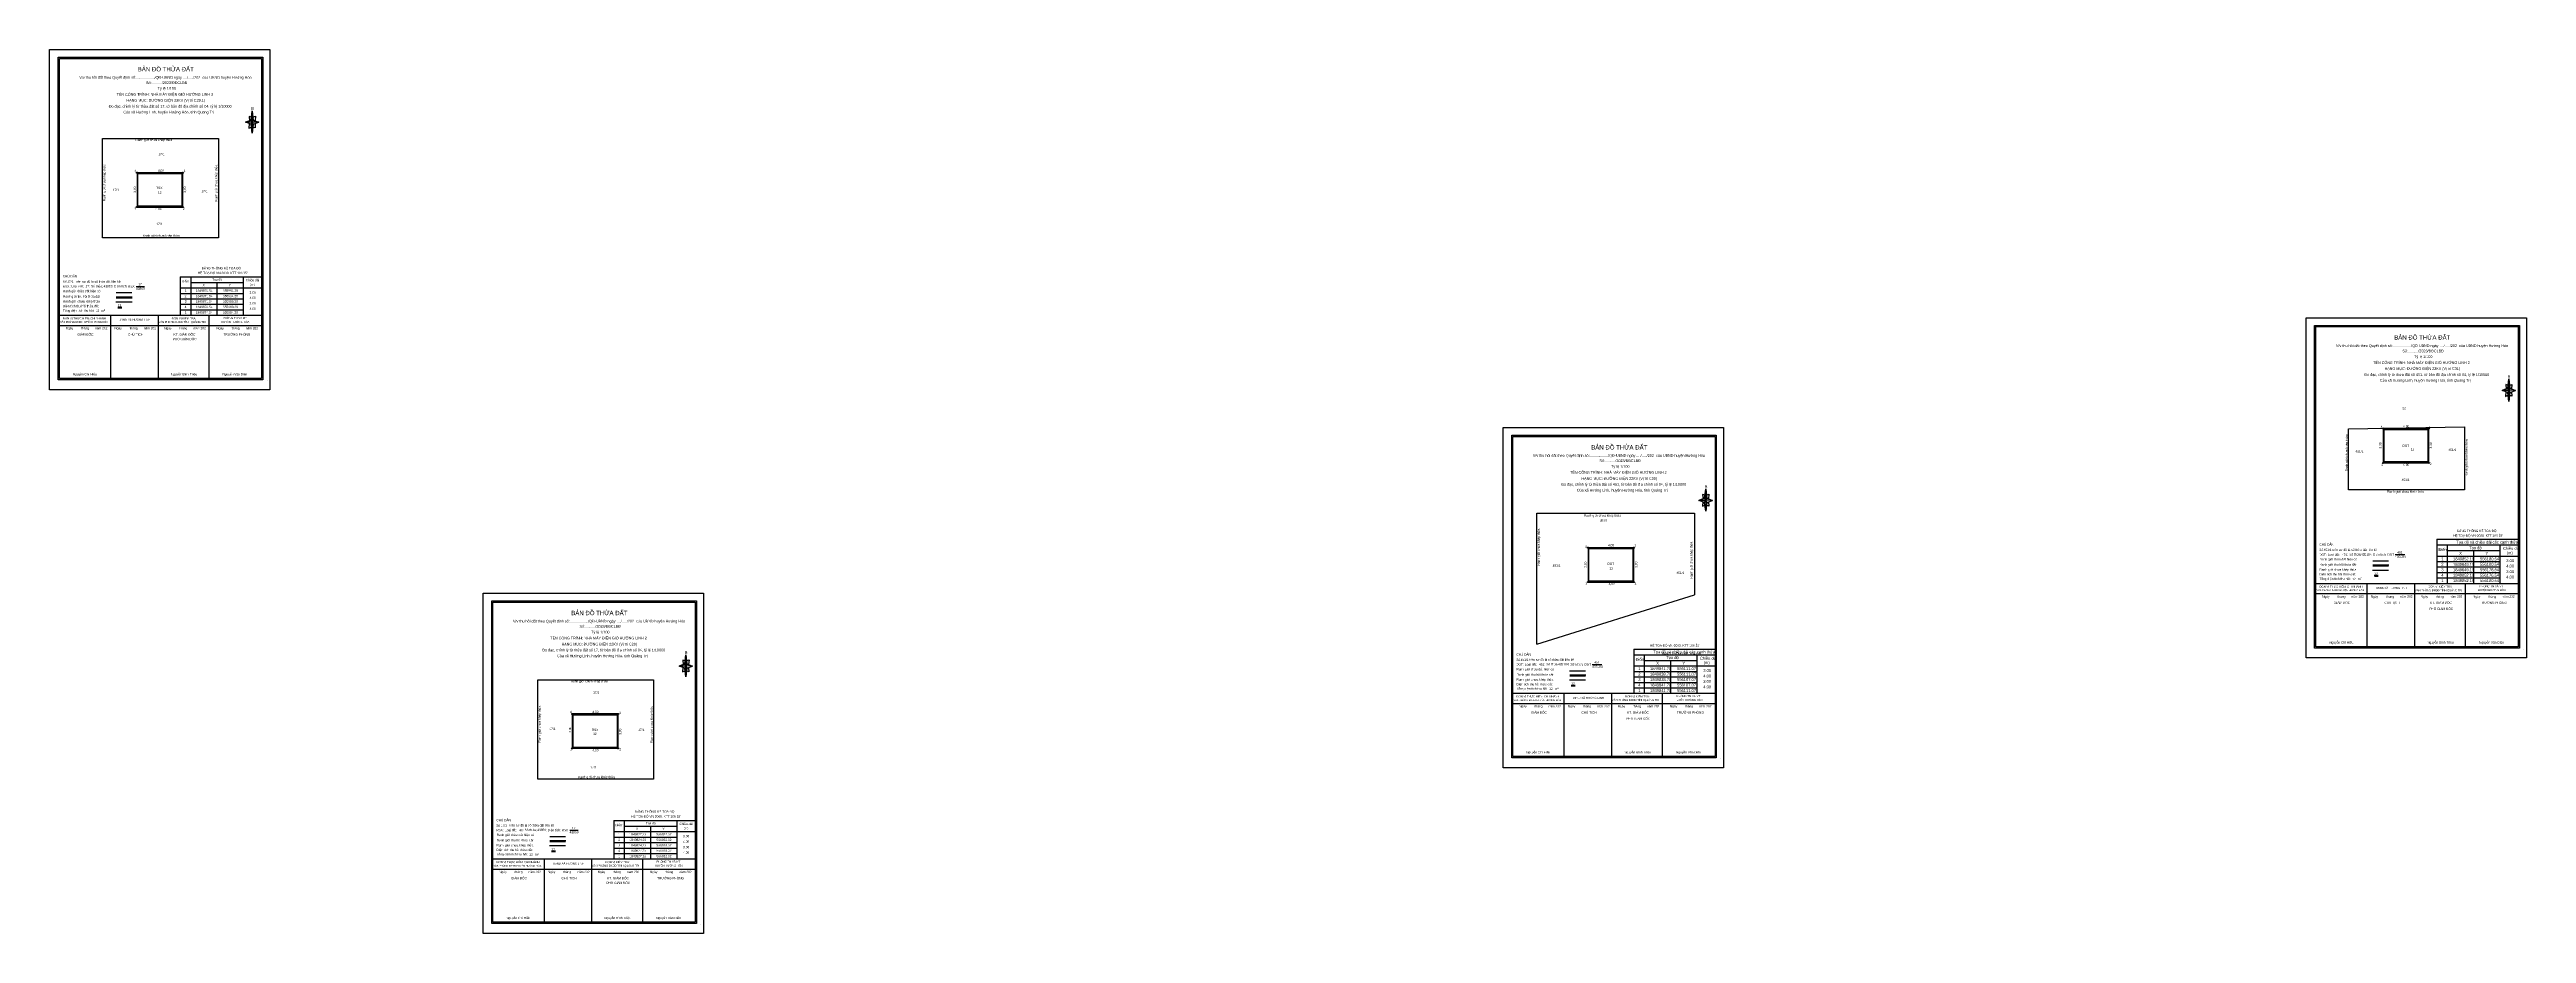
# Model space of a CAD drawing. Extents: x 554477 to 556972, y 1848154 to 1850269.
# Drawn here: x 555972.6 to 556189.1, y 1849808.1 to 1849885.3 of the extents above; entities that cross this region are included whole.
import ezdxf

# ---------------------------------------------------------------- set-up
doc = ezdxf.new("R2010")
doc.units = 0
for name, color, linetype in [('Level 10', 7, 'Continuous'), ('Level 13', 7, 'Continuous'), ('Level 16', 7, 'Continuous'), ('Level 18', 7, 'Continuous'), ('Level 2', 7, 'Continuous'), ('Level 21', 7, 'Continuous'), ('Level 27', 7, 'Continuous'), ('Level 5', 7, 'Continuous'), ('Level 50', 7, 'Continuous'), ('Level 55', 7, 'Continuous'), ('Level 56', 7, 'Continuous'), ('Level 6', 7, 'Continuous'), ('Level 67', 7, 'Continuous'), ('Level 68', 7, 'Continuous'), ('Level 73', 7, 'Continuous')]:
    doc.layers.add(name, color=color, linetype=linetype)

msp = doc.modelspace()

# ---------------------------------------------------------------- linework, layer by layer
at = {"layer": 'Level 10'}
for points in [[(555984.29, 1849874.54), (555980.29, 1849874.54), (555980.29, 1849871.54), (555984.29, 1849871.54), (555984.29, 1849874.54)], [(556180.54, 1849852.19), (556176.54, 1849852.19), (556176.54, 1849849.19), (556180.54, 1849849.19), (556180.54, 1849852.19)], [(556111.07, 1849841.78), (556107.07, 1849841.78), (556107.07, 1849838.78), (556111.07, 1849838.78), (556111.07, 1849841.78)], [(556022.32, 1849827.26), (556018.32, 1849827.26), (556018.32, 1849824.26), (556022.32, 1849824.26), (556022.32, 1849827.26)]]:
    msp.add_lwpolyline(points, dxfattribs=at)
at = {"layer": 'Level 13'}
for p, q in [((555980.21, 1849864.61), (555980.95, 1849864.61)), ((556018.1, 1849817.11), (556018.83, 1849817.11))]:
    msp.add_line(p, q, dxfattribs=at)
at = {"layer": 'Level 16'}
for p, q in [((555978.48, 1849863.71), (555979.87, 1849863.71)), ((556175.65, 1849840.28), (556177.03, 1849840.28)), ((556105.48, 1849830.69), (556106.87, 1849830.69)), ((556016.37, 1849816.22), (556017.75, 1849816.22))]:
    msp.add_line(p, q, dxfattribs=at)
for points in [[(555984.21, 1849874.46), (555984.21, 1849871.62), (555980.37, 1849871.62), (555980.37, 1849874.46), (555984.21, 1849874.46)], [(555979.85, 1849863.22), (555978.45, 1849863.22)], [(556183.65, 1849852.35), (556183.65, 1849846.83), (556173.52, 1849846.83), (556173.52, 1849852.17)], [(556180.46, 1849852.11), (556180.46, 1849849.27), (556176.62, 1849849.27), (556176.62, 1849852.11), (556180.46, 1849852.11)], [(556102.6, 1849833.36), (556102.6, 1849844.81), (556116.38, 1849844.81), (556116.38, 1849837.67)], [(556110.99, 1849841.7), (556110.99, 1849838.86), (556107.15, 1849838.86), (556107.15, 1849841.7), (556110.99, 1849841.7)], [(556177.02, 1849839.79), (556175.61, 1849839.79)], [(556106.85, 1849830.2), (556105.45, 1849830.2)], [(556022.24, 1849827.18), (556022.24, 1849824.34), (556018.4, 1849824.34), (556018.4, 1849827.18), (556022.24, 1849827.18)], [(556017.74, 1849815.73), (556016.33, 1849815.73)]]:
    msp.add_lwpolyline(points, dxfattribs=at)
at = {"layer": 'Level 2'}
for points in [[(555972.64, 1849885.29), (555991.9, 1849885.29), (555991.9, 1849855.58), (555972.64, 1849855.58)], [(556169.81, 1849861.86), (556189.07, 1849861.86), (556189.07, 1849832.15), (556169.81, 1849832.15)], [(556099.65, 1849852.27), (556118.9, 1849852.27), (556118.9, 1849822.56), (556099.65, 1849822.56)], [(556010.53, 1849837.8), (556029.78, 1849837.8), (556029.78, 1849808.09), (556010.53, 1849808.09)]]:
    msp.add_lwpolyline(points, close=True, dxfattribs=at)
at = {"layer": 'Level 21'}
for centre in [(555980.29, 1849874.54), (555984.29, 1849874.54), (555984.29, 1849874.54), (555980.29, 1849871.54), (555984.29, 1849871.54), (556176.54, 1849852.19), (556180.54, 1849852.19), (556180.54, 1849852.19), (556176.54, 1849849.19), (556180.54, 1849849.19), (556107.07, 1849841.78), (556111.07, 1849841.78), (556111.07, 1849841.78), (556107.07, 1849838.78), (556111.07, 1849838.78), (556018.32, 1849827.26), (556022.32, 1849827.26), (556022.32, 1849827.26), (556018.32, 1849824.26), (556022.32, 1849824.26)]:
    msp.add_circle(centre, 0.05, dxfattribs=at)
at = {"layer": 'Level 27'}
for p, q in [((555984.06, 1849865.45), (555991.17, 1849865.45)), ((555984.06, 1849865.45), (555984.06, 1849862.09)), ((555984.98, 1849865.45), (555984.98, 1849862.09)), ((555984.98, 1849864.96), (555989.57, 1849864.96)), ((555987.27, 1849864.96), (555987.27, 1849862.09)), ((555989.57, 1849865.45), (555989.57, 1849862.09)), ((555991.17, 1849865.95), (555991.17, 1849862.09)), ((555991.17, 1849865.95), (555991.17, 1849862.09)), ((555984.06, 1849864.48), (555991.17, 1849864.48)), ((555984.06, 1849864), (555989.57, 1849864)), ((555984.06, 1849863.53), (555989.57, 1849863.53)), ((555984.06, 1849863.05), (555989.57, 1849863.05)), ((555984.06, 1849862.57), (555989.57, 1849862.57)), ((555984.06, 1849862.09), (555991.17, 1849862.09)), ((555984.06, 1849862.09), (555991.17, 1849862.09)), ((556181.23, 1849842.52), (556188.34, 1849842.52)), ((556181.23, 1849842.52), (556181.23, 1849838.66)), ((556181.23, 1849842.52), (556188.34, 1849842.52)), ((556181.23, 1849842.52), (556181.23, 1849838.66)), ((556181.23, 1849842.02), (556188.34, 1849842.02)), ((556181.23, 1849841.05), (556188.34, 1849841.05)), ((556182.14, 1849842.02), (556182.14, 1849838.66)), ((556182.14, 1849841.53), (556186.73, 1849841.53)), ((556184.44, 1849841.53), (556184.44, 1849838.66)), ((556186.73, 1849842.02), (556186.73, 1849838.66)), ((556188.34, 1849842.52), (556188.34, 1849838.66)), ((556188.34, 1849842.52), (556188.34, 1849838.66)), ((556181.23, 1849840.57), (556186.73, 1849840.57)), ((556181.23, 1849840.1), (556186.73, 1849840.1)), ((556181.23, 1849839.62), (556186.73, 1849839.62)), ((556181.23, 1849839.14), (556186.73, 1849839.14)), ((556181.23, 1849838.66), (556188.34, 1849838.66)), ((556181.23, 1849838.66), (556188.34, 1849838.66)), ((556111.06, 1849832.93), (556118.17, 1849832.93)), ((556111.06, 1849832.93), (556111.06, 1849829.07)), ((556111.06, 1849832.93), (556118.17, 1849832.93)), ((556111.06, 1849832.93), (556111.06, 1849829.07)), ((556111.06, 1849832.42), (556118.17, 1849832.42)), ((556111.98, 1849832.42), (556111.98, 1849829.07)), ((556116.57, 1849832.42), (556116.57, 1849829.07)), ((556118.17, 1849832.93), (556118.17, 1849829.07)), ((556118.17, 1849832.93), (556118.17, 1849829.07)), ((556111.06, 1849831.46), (556118.17, 1849831.46)), ((556111.06, 1849830.98), (556116.57, 1849830.98)), ((556111.06, 1849830.5), (556116.57, 1849830.5)), ((556111.98, 1849831.93), (556116.57, 1849831.93)), ((556114.27, 1849831.93), (556114.27, 1849829.07)), ((556111.06, 1849830.02), (556116.57, 1849830.02)), ((556111.06, 1849829.55), (556116.57, 1849829.55)), ((556111.06, 1849829.07), (556118.17, 1849829.07)), ((556111.06, 1849829.07), (556118.17, 1849829.07)), ((556021.94, 1849817.95), (556029.06, 1849817.95)), ((556021.94, 1849817.95), (556021.94, 1849814.6)), ((556022.86, 1849817.95), (556022.86, 1849814.6)), ((556022.86, 1849817.46), (556027.45, 1849817.46)), ((556025.16, 1849817.46), (556025.16, 1849814.6)), ((556027.45, 1849817.95), (556027.45, 1849814.6)), ((556029.06, 1849818.46), (556029.06, 1849814.6)), ((556029.06, 1849818.46), (556029.06, 1849814.6)), ((556021.94, 1849816.99), (556029.06, 1849816.99)), ((556021.94, 1849816.51), (556027.45, 1849816.51)), ((556021.94, 1849816.03), (556027.45, 1849816.03)), ((556021.94, 1849815.55), (556027.45, 1849815.55)), ((556021.94, 1849815.08), (556027.45, 1849815.08)), ((556021.94, 1849814.6), (556029.06, 1849814.6)), ((556021.94, 1849814.6), (556029.06, 1849814.6))]:
    msp.add_line(p, q, dxfattribs=at)
at = {"layer": 'Level 50'}
for p, q in [((556173.52, 1849852.17), (556183.65, 1849852.35)), ((556102.6, 1849833.36), (556116.38, 1849837.67))]:
    msp.add_line(p, q, dxfattribs=at)
at = {"layer": 'Level 56'}
for points in [[(555977.27, 1849877.54), (555987.4, 1849877.54), (555987.4, 1849868.85), (555977.27, 1849868.85)], [(556015.31, 1849830.25), (556025.43, 1849830.25), (556025.43, 1849821.56), (556015.31, 1849821.56)]]:
    msp.add_lwpolyline(points, close=True, dxfattribs=at)
at = {"layer": 'Level 67'}
for p, q in [((555990.26, 1849879.14), (555990.36, 1849879.92)), ((555990.26, 1849879.14), (555989.76, 1849878.94)), ((555989.76, 1849878.94), (555990.26, 1849879.14)), ((555990.26, 1849878.77), (555989.76, 1849878.94)), ((555990.36, 1849878.94), (555989.76, 1849878.94)), ((555990.1, 1849878.83), (555990.06, 1849878.43)), ((555990.06, 1849878.43), (555990.28, 1849878.53)), ((555990.3, 1849879.38), (555990.08, 1849879.46)), ((555990.08, 1849879.46), (555990.12, 1849879.08)), ((555990.36, 1849878.94), (555990.26, 1849879.14)), ((555990.26, 1849879.14), (555990.44, 1849878.77)), ((555990.94, 1849878.94), (555990.36, 1849878.96)), ((555990.36, 1849878.96), (555990.36, 1849878.94)), ((555990.36, 1849878.94), (555990.44, 1849878.77)), ((555990.44, 1849878.77), (555990.36, 1849877.99)), ((555990.42, 1849879.38), (555990.64, 1849879.48)), ((555990.62, 1849878.45), (555990.42, 1849878.53)), ((555990.44, 1849879.14), (555990.94, 1849878.94)), ((555990.44, 1849878.77), (555990.94, 1849878.94)), ((555990.44, 1849878.77), (555990.94, 1849878.94)), ((555990.64, 1849879.48), (555990.6, 1849879.08)), ((555990.6, 1849878.83), (555990.62, 1849878.45)), ((555978.46, 1849864.06), (555979.84, 1849864.06)), ((555978.48, 1849863.62), (555979.86, 1849863.62)), ((555978.6, 1849862.8), (555978.95, 1849862.8)), ((555978.61, 1849862.73), (555978.95, 1849862.73)), ((555973.51, 1849862.09), (555991.17, 1849862.09)), ((555973.51, 1849861.2), (555991.17, 1849861.2)), ((555977.99, 1849856.57), (555977.99, 1849862.09)), ((555982.16, 1849856.57), (555982.16, 1849862.09)), ((555986.59, 1849856.57), (555986.59, 1849862.09)), ((555991.66, 1849856.35), (555991.66, 1849856.35)), ((555991.66, 1849856.35), (555991.66, 1849856.35)), ((555991.66, 1849856.35), (555991.66, 1849856.35)), ((556187.43, 1849855.71), (556187.53, 1849856.49)), ((556187.43, 1849855.71), (556186.93, 1849855.51)), ((556186.93, 1849855.51), (556187.43, 1849855.71)), ((556187.43, 1849855.34), (556186.93, 1849855.51)), ((556187.53, 1849855.51), (556186.93, 1849855.51)), ((556187.27, 1849855.4), (556187.23, 1849855)), ((556187.23, 1849855), (556187.45, 1849855.1)), ((556187.47, 1849855.95), (556187.25, 1849856.03)), ((556187.25, 1849856.03), (556187.29, 1849855.65)), ((556187.53, 1849855.51), (556187.43, 1849855.71)), ((556187.43, 1849855.71), (556187.6, 1849855.34)), ((556188.1, 1849855.51), (556187.53, 1849855.53)), ((556187.53, 1849855.53), (556187.53, 1849855.51)), ((556187.53, 1849855.51), (556187.6, 1849855.34)), ((556187.6, 1849855.34), (556187.53, 1849854.56)), ((556187.58, 1849855.95), (556187.8, 1849856.05)), ((556187.78, 1849855.02), (556187.58, 1849855.1)), ((556187.6, 1849855.71), (556188.1, 1849855.51)), ((556187.6, 1849855.34), (556188.1, 1849855.51)), ((556187.6, 1849855.34), (556188.1, 1849855.51)), ((556187.8, 1849856.05), (556187.76, 1849855.65)), ((556187.76, 1849855.4), (556187.78, 1849855.02)), ((556117.26, 1849846.12), (556116.76, 1849845.92)), ((556116.76, 1849845.92), (556117.26, 1849846.12)), ((556117.26, 1849845.74), (556116.76, 1849845.92)), ((556117.36, 1849845.92), (556116.76, 1849845.92)), ((556117.1, 1849845.8), (556117.06, 1849845.4)), ((556117.06, 1849845.4), (556117.28, 1849845.5)), ((556117.3, 1849846.36), (556117.08, 1849846.44)), ((556117.08, 1849846.44), (556117.12, 1849846.06)), ((556117.26, 1849846.12), (556117.36, 1849846.89)), ((556117.36, 1849845.92), (556117.26, 1849846.12)), ((556117.26, 1849846.12), (556117.44, 1849845.74)), ((556117.94, 1849845.92), (556117.36, 1849845.94)), ((556117.36, 1849845.94), (556117.36, 1849845.92)), ((556117.36, 1849845.92), (556117.44, 1849845.74)), ((556117.44, 1849845.74), (556117.36, 1849844.97)), ((556117.42, 1849846.36), (556117.64, 1849846.46)), ((556117.62, 1849845.42), (556117.42, 1849845.5)), ((556117.44, 1849846.12), (556117.94, 1849845.92)), ((556117.44, 1849845.74), (556117.94, 1849845.92)), ((556117.44, 1849845.74), (556117.94, 1849845.92)), ((556117.64, 1849846.46), (556117.6, 1849846.06)), ((556117.6, 1849845.8), (556117.62, 1849845.42)), ((556177.58, 1849841.18), (556178.44, 1849841.18)), ((556175.63, 1849840.63), (556177, 1849840.63)), ((556175.65, 1849840.19), (556177.02, 1849840.19)), ((556175.77, 1849839.37), (556176.12, 1849839.37)), ((556175.78, 1849839.3), (556176.12, 1849839.3)), ((556170.67, 1849838.66), (556188.34, 1849838.66)), ((556170.67, 1849837.77), (556188.34, 1849837.77)), ((556175.16, 1849833.14), (556175.16, 1849838.66)), ((556179.32, 1849833.14), (556179.32, 1849838.66)), ((556183.75, 1849833.14), (556183.75, 1849838.66)), ((556028.14, 1849831.65), (556028.24, 1849832.42)), ((556188.82, 1849832.92), (556188.82, 1849832.92)), ((556188.82, 1849832.92), (556188.82, 1849832.92)), ((556188.82, 1849832.92), (556188.82, 1849832.92)), ((556028.14, 1849831.65), (556027.65, 1849831.45)), ((556027.65, 1849831.45), (556028.14, 1849831.65)), ((556028.14, 1849831.27), (556027.65, 1849831.45)), ((556028.24, 1849831.45), (556027.65, 1849831.45)), ((556027.99, 1849831.33), (556027.95, 1849830.93)), ((556027.95, 1849830.93), (556028.16, 1849831.03)), ((556028.18, 1849831.89), (556027.97, 1849831.97)), ((556027.97, 1849831.97), (556028.01, 1849831.59)), ((556028.24, 1849831.45), (556028.14, 1849831.65)), ((556028.14, 1849831.65), (556028.32, 1849831.27)), ((556028.82, 1849831.45), (556028.24, 1849831.47)), ((556028.24, 1849831.47), (556028.24, 1849831.45)), ((556028.24, 1849831.45), (556028.32, 1849831.27)), ((556028.32, 1849831.27), (556028.24, 1849830.5)), ((556028.3, 1849831.89), (556028.52, 1849831.99)), ((556028.5, 1849830.95), (556028.3, 1849831.03)), ((556028.32, 1849831.65), (556028.82, 1849831.45)), ((556028.32, 1849831.27), (556028.82, 1849831.45)), ((556028.32, 1849831.27), (556028.82, 1849831.45)), ((556028.52, 1849831.99), (556028.48, 1849831.59)), ((556028.48, 1849831.33), (556028.5, 1849830.95)), ((556105.46, 1849831.03), (556106.84, 1849831.03)), ((556105.48, 1849830.59), (556106.86, 1849830.59)), ((556107.42, 1849831.58), (556108.27, 1849831.58)), ((556100.51, 1849829.07), (556118.17, 1849829.07)), ((556100.51, 1849828.18), (556118.17, 1849828.18)), ((556104.99, 1849823.54), (556104.99, 1849829.07)), ((556105.6, 1849829.78), (556105.95, 1849829.78)), ((556105.61, 1849829.71), (556105.95, 1849829.71)), ((556109.16, 1849823.54), (556109.16, 1849829.07)), ((556113.59, 1849823.54), (556113.59, 1849829.07)), ((556118.66, 1849823.33), (556118.66, 1849823.33)), ((556118.66, 1849823.33), (556118.66, 1849823.33)), ((556118.66, 1849823.33), (556118.66, 1849823.33)), ((556016.35, 1849816.56), (556017.72, 1849816.56)), ((556016.37, 1849816.12), (556017.74, 1849816.12)), ((556016.49, 1849815.31), (556016.84, 1849815.31)), ((556016.5, 1849815.24), (556016.84, 1849815.24)), ((556011.39, 1849814.6), (556029.06, 1849814.6)), ((556011.39, 1849813.71), (556029.06, 1849813.71)), ((556015.88, 1849809.07), (556015.88, 1849814.6)), ((556020.04, 1849809.07), (556020.04, 1849814.6)), ((556024.47, 1849809.07), (556024.47, 1849814.6)), ((556029.54, 1849808.86), (556029.54, 1849808.86)), ((556029.54, 1849808.86), (556029.54, 1849808.86)), ((556029.54, 1849808.86), (556029.54, 1849808.86))]:
    msp.add_line(p, q, dxfattribs=at)
for points in [[(555973.4, 1849884.62), (555991.28, 1849884.62), (555991.28, 1849856.45), (555973.4, 1849856.45)], [(555973.51, 1849884.51), (555991.17, 1849884.51), (555991.17, 1849856.56), (555973.51, 1849856.56)], [(555990.36, 1849879.92), (555990.44, 1849879.14), (555990.36, 1849878.94)], [(555990.36, 1849878.94), (555990.36, 1849877.99), (555990.26, 1849878.77)], [(556170.56, 1849861.19), (556188.45, 1849861.19), (556188.45, 1849833.02), (556170.56, 1849833.02)], [(556170.67, 1849861.09), (556188.34, 1849861.09), (556188.34, 1849833.13), (556170.67, 1849833.13)], [(556187.53, 1849856.49), (556187.6, 1849855.71), (556187.53, 1849855.51)], [(556187.53, 1849855.51), (556187.53, 1849854.56), (556187.43, 1849855.34)], [(556100.4, 1849851.6), (556118.28, 1849851.6), (556118.28, 1849823.43), (556100.4, 1849823.43)], [(556100.51, 1849851.49), (556118.17, 1849851.49), (556118.17, 1849823.54), (556100.51, 1849823.54)], [(556117.36, 1849845.92), (556117.36, 1849844.97), (556117.26, 1849845.74)], [(556117.36, 1849846.89), (556117.44, 1849846.12), (556117.36, 1849845.92)], [(556011.28, 1849837.13), (556029.16, 1849837.13), (556029.16, 1849808.96), (556011.28, 1849808.96)], [(556011.39, 1849837.02), (556029.06, 1849837.02), (556029.06, 1849809.07), (556011.39, 1849809.07)], [(556028.24, 1849832.42), (556028.32, 1849831.65), (556028.24, 1849831.45)], [(556028.24, 1849831.45), (556028.24, 1849830.5), (556028.14, 1849831.27)]]:
    msp.add_lwpolyline(points, close=True, dxfattribs=at)

# ---------------------------------------------------------------- texts
at = {"layer": 'Level 13'}
for s, p in [('RSX', (555979.5, 1849864.51)), ('17', (555980.4, 1849864.7)), ('43859', (555980.2, 1849864.32)), ('RSX', (556017.39, 1849817.02)), ('17', (556018.29, 1849817.2)), ('43859', (556018.09, 1849816.83))]:
    msp.add_text(s, height=0.2, dxfattribs=at).set_placement(p)
at = {"layer": 'Level 18'}
for s, p in [('RSX', (555981.94, 1849873.11)), ('DGT', (556178.24, 1849850.59)), ('DGT', (556108.77, 1849840.28)), ('RSX', (556020.03, 1849825.77))]:
    msp.add_text(s, height=0.2, dxfattribs=at).set_placement(p)
at = {"layer": 'Level 2'}
for p in [(556102.86, 1849840.23), (556116.2, 1849839.09)]:
    msp.add_text('Ranh giới chưa khép thửa', height=0.2, rotation=90, dxfattribs=at).set_placement(p)
at = {"layer": 'Level 21'}
for s, p in [('4', (555980.05, 1849874.6)), ('1', (555984.38, 1849874.61)), ('1', (555984.38, 1849874.61)), ('3', (555980.06, 1849871.35)), ('2', (555984.29, 1849871.29)), ('4', (556176.33, 1849852.24)), ('1', (556180.54, 1849852.19)), ('1', (556180.54, 1849852.19)), ('3', (556176.38, 1849848.92)), ('2', (556180.61, 1849849.01)), ('4', (556106.79, 1849841.78)), ('1', (556111.11, 1849841.9)), ('1', (556111.11, 1849841.9)), ('3', (556106.84, 1849838.54)), ('2', (556111.14, 1849838.56)), ('4', (556018.11, 1849827.34)), ('1', (556022.41, 1849827.26)), ('1', (556022.41, 1849827.26)), ('3', (556018.12, 1849824.04)), ('2', (556022.43, 1849824.09))]:
    msp.add_text(s, height=0.2, dxfattribs=at).set_placement(p)
at = {"layer": 'Level 27'}
for s, height, p in [('Điểm', 0.2, (555984.19, 1849864.95)), ('X', 0.2, (555986.02, 1849864.62)), ('Tọa độ', 0.2, (555986.86, 1849865.11)), ('Y', 0.2, (555988.31, 1849864.62)), ('Chiều dài', 0.2, (555989.8, 1849865.06)), ('(m)', 0.2, (555990.16, 1849864.67)), ('2', 0.2, (555984.45, 1849863.66)), ('4', 0.2, (555984.45, 1849862.71)), ('3', 0.2, (555984.46, 1849863.19)), ('1', 0.2, (555984.46, 1849864.14)), ('1849874.54', 0.2, (555985.43, 1849864.14)), ('1849871.54', 0.2, (555985.43, 1849863.66)), ('1849871.54', 0.2, (555985.43, 1849863.19)), ('1849874.54', 0.2, (555985.43, 1849862.71)), ('555984.29', 0.2, (555987.8, 1849864.14)), ('555984.29', 0.2, (555987.8, 1849863.66)), ('555980.29', 0.2, (555987.8, 1849863.19)), ('555980.29', 0.2, (555987.8, 1849862.71)), ('4.00', 0.2, (555990.12, 1849863.51)), ('4.00', 0.2, (555990.12, 1849862.55)), ('3.00', 0.2, (555990.12, 1849863.98)), ('3.00', 0.2, (555990.12, 1849863.03)), ('1', 0.2, (555984.46, 1849862.23)), ('1849874.54', 0.2, (555985.43, 1849862.23)), ('555984.29', 0.2, (555987.8, 1849862.23)), ('Điểm', 0.254, (556181.38, 1849841.49)), ('1', 0.254, (556181.63, 1849840.68)), ('1849852.19', 0.254, (556182.65, 1849840.68)), ('Tọa độ và chiều dài các cạnh thửa', 0.2544, (556182.94, 1849842.14)), ('X', 0.254, (556183.19, 1849841.16)), ('Tọa độ', 0.254, (556184.06, 1849841.65)), ('556180.54', 0.254, (556185.01, 1849840.68)), ('Y', 0.254, (556185.49, 1849841.16)), ('Chiều dài', 0.254, (556187.01, 1849841.6)), ('(m)', 0.254, (556187.34, 1849841.21)), ('4', 0.254, (556181.62, 1849839.25)), ('2', 0.254, (556181.62, 1849840.21)), ('3', 0.254, (556181.63, 1849839.73)), ('1', 0.254, (556181.63, 1849838.78)), ('1849849.19', 0.254, (556182.65, 1849840.2)), ('1849849.19', 0.254, (556182.65, 1849839.73)), ('1849852.19', 0.254, (556182.65, 1849839.25)), ('1849852.19', 0.254, (556182.65, 1849838.78)), ('556180.54', 0.254, (556185.01, 1849840.21)), ('556176.54', 0.254, (556185.01, 1849839.73)), ('556176.54', 0.254, (556185.01, 1849839.25)), ('556180.54', 0.254, (556185.01, 1849838.78)), ('3.00', 0.254, (556187.3, 1849840.53)), ('4.00', 0.254, (556187.3, 1849840.05)), ('3.00', 0.254, (556187.3, 1849839.57)), ('4.00', 0.254, (556187.3, 1849839.09)), ('Tọa độ và chiều dài các cạnh thửa', 0.2544, (556112.77, 1849832.55)), ('Tọa độ', 0.254, (556113.9, 1849832.06)), ('Chiều dài', 0.254, (556116.85, 1849832)), ('Điểm', 0.254, (556111.22, 1849831.9)), ('2', 0.254, (556111.46, 1849830.61)), ('3', 0.254, (556111.46, 1849830.14)), ('1', 0.254, (556111.47, 1849831.09)), ('1849841.78', 0.254, (556112.49, 1849831.09)), ('1849838.78', 0.254, (556112.49, 1849830.61)), ('1849838.78', 0.254, (556112.49, 1849830.14)), ('X', 0.254, (556113.03, 1849831.57)), ('556111.07', 0.254, (556114.85, 1849831.09)), ('556111.07', 0.254, (556114.85, 1849830.61)), ('556107.07', 0.254, (556114.85, 1849830.14)), ('Y', 0.254, (556115.32, 1849831.57)), ('4.00', 0.254, (556117.14, 1849830.45)), ('3.00', 0.254, (556117.14, 1849830.93)), ('3.00', 0.254, (556117.14, 1849829.98)), ('(m)', 0.254, (556117.18, 1849831.62)), ('4', 0.254, (556111.46, 1849829.66)), ('1', 0.254, (556111.47, 1849829.18)), ('1849841.78', 0.254, (556112.49, 1849829.66)), ('1849841.78', 0.254, (556112.49, 1849829.18)), ('556107.07', 0.254, (556114.85, 1849829.66)), ('556111.07', 0.254, (556114.85, 1849829.18)), ('4.00', 0.254, (556117.14, 1849829.5)), ('Điểm', 0.2, (556022.08, 1849817.46)), ('X', 0.2, (556023.9, 1849817.12)), ('Tọa độ', 0.2, (556024.75, 1849817.61)), ('Y', 0.2, (556026.2, 1849817.12)), ('Chiều dài', 0.2, (556027.69, 1849817.56)), ('(m)', 0.2, (556028.05, 1849817.18)), ('4', 0.2, (556022.33, 1849815.22)), ('2', 0.2, (556022.34, 1849816.17)), ('3', 0.2, (556022.34, 1849815.69)), ('1', 0.2, (556022.35, 1849816.65)), ('1', 0.2, (556022.35, 1849814.74)), ('1849827.26', 0.2, (556023.31, 1849816.65)), ('1849824.26', 0.2, (556023.31, 1849816.17)), ('1849824.26', 0.2, (556023.31, 1849815.69)), ('1849827.26', 0.2, (556023.31, 1849815.22)), ('1849827.26', 0.2, (556023.31, 1849814.74)), ('556022.32', 0.2, (556025.68, 1849816.65)), ('556022.32', 0.2, (556025.68, 1849816.17)), ('556018.32', 0.2, (556025.68, 1849815.69)), ('556018.32', 0.2, (556025.68, 1849815.22)), ('556022.32', 0.2, (556025.68, 1849814.74)), ('3.00', 0.2, (556028, 1849816.49)), ('4.00', 0.2, (556028, 1849816.01)), ('3.00', 0.2, (556028, 1849815.53)), ('4.00', 0.2, (556028, 1849815.06))]:
    msp.add_text(s, height=height, dxfattribs=at).set_placement(p)
at = {"layer": 'Level 5'}
for s, p in [('4,00', (555982.11, 1849874.62)), ('4,00', (555982.11, 1849874.62)), ('4,00', (555981.9, 1849871.28)), ('4,00', (555981.9, 1849871.28)), ('12', (555982.12, 1849872.7)), ('4,00', (556178.29, 1849852.29)), ('4,00', (556178.29, 1849852.29)), ('12', (556178.96, 1849850.27)), ('4,00', (556178.29, 1849848.93)), ('4,00', (556178.29, 1849848.93)), ('4,00', (556108.81, 1849841.9)), ('4,00', (556108.81, 1849841.9)), ('4,00', (556108.87, 1849838.54)), ('4,00', (556108.87, 1849838.54)), ('12', (556108.94, 1849839.86)), ('4,00', (556020.07, 1849827.34)), ('4,00', (556020.07, 1849827.34)), ('4,00', (556020.07, 1849824)), ('4,00', (556020.07, 1849824)), ('12', (556020.14, 1849825.43))]:
    msp.add_text(s, height=0.2, dxfattribs=at).set_placement(p)
for p in [(555980.19, 1849872.79), (555980.19, 1849872.79), (555984.56, 1849872.79), (555984.56, 1849872.79), (556176.39, 1849850.44), (556176.39, 1849850.44), (556180.8, 1849850.44), (556180.8, 1849850.44), (556106.95, 1849840.03), (556106.95, 1849840.03), (556111.37, 1849840.03), (556111.37, 1849840.03), (556018.22, 1849825.61), (556018.22, 1849825.61), (556022.6, 1849825.44), (556022.6, 1849825.44)]:
    msp.add_text('3,00', height=0.2, rotation=90, dxfattribs=at).set_placement(p)
at = {"layer": 'Level 55'}
for p in [(555977.52, 1849872.05), (556173.45, 1849848.46), (556015.56, 1849824.77)]:
    msp.add_text('Ranh giới chưa khép thửa', height=0.2, rotation=90, dxfattribs=at).set_placement(p)
at = {"layer": 'Level 56'}
for p in [(555980.15, 1849877.3), (555980.79, 1849868.94), (556176.9, 1849846.59), (556018.18, 1849830.02), (556018.83, 1849821.65)]:
    msp.add_text('Ranh giới chưa khép thửa', height=0.2, dxfattribs=at).set_placement(p)
for p in [(555987.3, 1849872.02), (556183.94, 1849848.04), (556025.34, 1849824.74)]:
    msp.add_text('Ranh giới chưa khép thửa', height=0.2, rotation=90, dxfattribs=at).set_placement(p)
at = {"layer": 'Level 6'}
for p in [(555982.12, 1849872.7), (556178.96, 1849850.27), (556108.94, 1849839.86), (556020.14, 1849825.43)]:
    msp.add_text('12', height=0.2, dxfattribs=at).set_placement(p)
at = {"layer": 'Level 67'}
for s, height, p in [('V/v thu hồi đất theo Quyết định số:................../QĐ-UBND ngày ..../...../202  của UBND huyện Hướng Hóa', 0.23392, (555975.25, 1849882.74)), ('BẢN ĐỒ THỬA ĐẤT', 0.384, (555980.35, 1849883.39)), ('Số:........../2023/ĐĐCLBĐ', 0.2339, (555981.07, 1849882.28)), ('Tỷ lệ 1/100', 0.2339, (555982.09, 1849881.78)), ('Đo đạc, chỉnh lý từ thửa đất số 17, tờ bản đồ địa chính số 04, tỷ lệ 1/10000', 0.2339, (555977.82, 1849880.22)), ('TÊN CÔNG TRÌNH: NHÀ MÁY ĐIỆN GIÓ HƯỚNG LINH 2', 0.2339, (555978.51, 1849881.26)), ('Của xã Hướng Linh, huyện Hướng Hóa, tỉnh Quảng Trị', 0.2339, (555979.1, 1849879.71)), ('HẠNG MỤC: ĐƯỜNG ĐIỆN 22KV (Vị trí C29.1)', 0.2339, (555979.37, 1849880.74)), ('B', 0.274, (555990.25, 1849880)), ('CHÚ DẪN', 0.2, (555973.8, 1849865.39)), ("HỆ TOẠ ĐỘ VN-2000, KTT 106 15'", 0.2, (555985.6, 1849865.68)), ('BẢNG THỐNG KÊ TOẠ ĐỘ', 0.2, (555985.94, 1849866.1)), ('o', 0.139, (555989.61, 1849865.83)), ('Tổng diện tích thu hồi:', 0.2, (555973.82, 1849862.4)), ('Ranh giới thửa đất hiện có', 0.2, (555973.82, 1849864.1)), ('Ranh giới chưa khép thửa', 0.2, (555973.82, 1849863.2)), ('Diện tích thu hồi thửa đất:', 0.2, (555973.82, 1849862.79)), ('Ranh giới thu hồi thửa đất', 0.2, (555973.83, 1849863.63)), ('VĂN PHÒNG ĐKĐĐ HUYỆN HƯỚNG HÓA', 0.1541, (555973.57, 1849861.42)), ('ĐƠN VỊ THỰC HIỆN: CHI NHÁNH', 0.1754, (555973.81, 1849861.72)), ('Ngày         tháng       năm 202', 0.2, (555974.06, 1849860.85)), ('GIÁM ĐỐC', 0.2, (555975.08, 1849860.31)), ('Ngày         tháng       năm 202', 0.2, (555978.31, 1849860.85)), ('UBND XÃ HƯỚNG LINH', 0.1754, (555978.74, 1849861.6)), (' CHỦ TỊCH', 0.2, (555979.42, 1849860.31)), ('VĂN PHÒNG ĐKĐĐ TỈNH QUẢNG TRỊ', 0.1696, (555982.17, 1849861.41)), ('Ngày         tháng       năm 202', 0.2, (555982.66, 1849860.85)), ('ĐƠN VỊ KIỂM TRA:', 0.1754, (555983.32, 1849861.72)), ('KT. GIÁM ĐỐC', 0.2, (555983.48, 1849860.31)), ('Ngày         tháng       năm 202', 0.2, (555987.22, 1849860.85)), ('HUYỆN HƯỚNG HÓA', 0.1754, (555987.64, 1849861.41)), ('PHÒNG TN VÀ MT', 0.1754, (555987.8, 1849861.76)), ('TRƯỞNG PHÒNG', 0.2, (555987.84, 1849860.31)), ('BẢN ĐỒ THỬA ĐẤT', 0.384, (556177.51, 1849859.96)), ('PHÓ GIÁM ĐỐC', 0.2, (555983.42, 1849859.91)), ('V/v thu hồi đất theo Quyết định số:................../QĐ-UBND ngày ..../...../202  của UBND huyện Hướng Hóa', 0.23392, (556172.42, 1849859.31)), ('Số:........../2023/ĐĐCLBĐ', 0.2339, (556178.23, 1849858.85)), ('Tỷ lệ 1/100', 0.2339, (556179.25, 1849858.35)), ('Nguyễn Chí Hiếu', 0.2, (555974.67, 1849856.84)), ('Nguyễn Bình Triệu', 0.2, (555983.24, 1849856.84)), ('Nguyễn Văn Diện', 0.2, (555987.76, 1849856.84)), ('Đo đạc, chỉnh lý từ thửa đất số 451, tờ bản đồ địa chính số 04, tỷ lệ 1/10000', 0.2339, (556174.9, 1849856.79)), ('TÊN CÔNG TRÌNH: NHÀ MÁY ĐIỆN GIÓ HƯỚNG LINH 2', 0.2339, (556175.68, 1849857.83)), ('Của xã Hướng Linh, huyện Hướng Hóa, tỉnh Quảng Trị', 0.2339, (556176.27, 1849856.28)), ('HẠNG MỤC: ĐƯỜNG ĐIỆN 22KV (Vị trí C31)', 0.2339, (556176.67, 1849857.31)), ('B', 0.274, (556187.41, 1849856.57)), ('V/v thu hồi đất theo Quyết định số:................../QĐ-UBND ngày ..../...../202  của UBND huyện Hướng Hóa', 0.23392, (556102.25, 1849849.72)), ('BẢN ĐỒ THỬA ĐẤT', 0.384, (556107.35, 1849850.36)), ('Đo đạc, chỉnh lý từ thửa đất số 451, tờ bản đồ địa chính số 04, tỷ lệ 1/10000', 0.2339, (556104.73, 1849847.2)), ('TÊN CÔNG TRÌNH: NHÀ MÁY ĐIỆN GIÓ HƯỚNG LINH 2', 0.2339, (556105.51, 1849848.24)), ('HẠNG MỤC: ĐƯỜNG ĐIỆN 22KV (Vị trí C30)', 0.2339, (556106.5, 1849847.71)), ('Số:........../2023/ĐĐCLBĐ', 0.2339, (556108.07, 1849849.26)), ('Tỷ lệ 1/100', 0.2339, (556109.09, 1849848.76)), ('Của xã Hướng Linh, huyện Hướng Hóa, tỉnh Quảng Trị', 0.2339, (556106.1, 1849846.69)), ('B', 0.274, (556117.25, 1849846.97)), ('Ranh giới chưa khép thửa', 0.2, (556106.73, 1849844.5)), ('BẢNG THỐNG KÊ TOẠ ĐỘ', 0.2, (556183, 1849843.15)), ('CHÚ DẪN', 0.2, (556170.97, 1849841.96)), ("HỆ TOẠ ĐỘ VN-2000, KTT 106 15'", 0.2, (556182.66, 1849842.74)), ('o', 0.139, (556186.67, 1849842.89)), ('Tổng diện tích thu hồi:', 0.2, (556170.98, 1849838.97)), ('Ranh giới thửa đất hiện có', 0.2, (556170.99, 1849840.67)), ('Ranh giới thu hồi thửa đất', 0.2, (556170.99, 1849840.2)), ('Ranh giới chưa khép thửa', 0.2, (556170.98, 1849839.77)), ('Diện tích thu hồi thửa đất:', 0.2, (556170.98, 1849839.36)), ('VĂN PHÒNG ĐKĐĐ HUYỆN HƯỚNG HÓA', 0.1541, (556170.73, 1849837.99)), ('ĐƠN VỊ THỰC HIỆN: CHI NHÁNH', 0.1754, (556170.98, 1849838.29)), ('Ngày         tháng       năm 202', 0.2, (556171.22, 1849837.42)), ('GIÁM ĐỐC', 0.2, (556172.25, 1849836.88)), ('Ngày         tháng       năm 202', 0.2, (556175.47, 1849837.42)), ('UBND XÃ HƯỚNG LINH', 0.1754, (556175.91, 1849838.17)), (' CHỦ TỊCH', 0.2, (556176.58, 1849836.88)), ('VĂN PHÒNG ĐKĐĐ TỈNH QUẢNG TRỊ', 0.1696, (556179.33, 1849837.98)), ('Ngày         tháng       năm 202', 0.2, (556179.82, 1849837.42)), ('ĐƠN VỊ KIỂM TRA:', 0.1754, (556180.49, 1849838.29)), ('PHÓ GIÁM ĐỐC', 0.2, (556180.58, 1849836.34)), ('KT. GIÁM ĐỐC', 0.2, (556180.64, 1849836.88)), ('Ngày         tháng       năm 202', 0.2, (556184.39, 1849837.42)), ('HUYỆN HƯỚNG HÓA', 0.1754, (556184.81, 1849837.99)), ('PHÒNG TN VÀ MT', 0.1754, (556184.96, 1849838.33)), ('TRƯỞNG PHÒNG', 0.2, (556185.01, 1849836.88)), ('V/v thu hồi đất theo Quyết định số:................../QĐ-UBND ngày ..../...../202  của UBND huyện Hướng Hóa', 0.23392, (556013.14, 1849835.25)), ('BẢN ĐỒ THỬA ĐẤT', 0.384, (556018.23, 1849835.89)), ('Số:........../2023/ĐĐCLBĐ', 0.2339, (556018.95, 1849834.79)), ('Tỷ lệ 1/100', 0.2339, (556019.97, 1849834.29)), ('Đo đạc, chỉnh lý từ thửa đất số 17, tờ bản đồ địa chính số 04, tỷ lệ 1/10000', 0.2339, (556015.7, 1849832.73)), ('TÊN CÔNG TRÌNH: NHÀ MÁY ĐIỆN GIÓ HƯỚNG LINH 2', 0.2339, (556016.4, 1849833.77)), ('Của xã Hướng Linh, huyện Hướng Hóa, tỉnh Quảng Trị', 0.2339, (556016.99, 1849832.22)), ('HẠNG MỤC: ĐƯỜNG ĐIỆN 22KV (Vị trí C29)', 0.2339, (556017.38, 1849833.24)), ('B', 0.274, (556028.13, 1849832.5)), ('CHÚ DẪN', 0.2, (556100.81, 1849832.36)), ("HỆ TOẠ ĐỘ VN-2000, KTT 106 15'", 0.2, (556112.49, 1849833.14)), ('BẢNG THỐNG KÊ TOẠ ĐỘ', 0.2, (556113.52, 1849832.42)), ('o', 0.139, (556116.5, 1849833.3)), ('Nguyễn Chí Hiếu', 0.2, (556171.84, 1849833.41)), ('Nguyễn Bình Triệu', 0.2, (556180.4, 1849833.41)), ('Nguyễn Văn Diện', 0.2, (556184.93, 1849833.41)), ('Ranh giới thửa đất hiện có', 0.2, (556100.82, 1849831.07)), ('Ranh giới chưa khép thửa', 0.2, (556100.82, 1849830.17)), ('Ranh giới thu hồi thửa đất', 0.2, (556100.83, 1849830.6)), ('VĂN PHÒNG ĐKĐĐ HUYỆN HƯỚNG HÓA', 0.1541, (556100.57, 1849828.39)), ('ĐƠN VỊ THỰC HIỆN: CHI NHÁNH', 0.1754, (556100.81, 1849828.7)), ('Tổng diện tích thu hồi:', 0.2, (556100.82, 1849829.37)), ('Diện tích thu hồi thửa đất:', 0.2, (556100.82, 1849829.76)), ('Ngày         tháng       năm 202', 0.2, (556101.06, 1849827.83)), ('Ngày         tháng       năm 202', 0.2, (556105.31, 1849827.83)), ('UBND XÃ HƯỚNG LINH', 0.1754, (556105.74, 1849828.58)), ('VĂN PHÒNG ĐKĐĐ TỈNH QUẢNG TRỊ', 0.1696, (556109.17, 1849828.39)), ('Ngày         tháng       năm 202', 0.2, (556109.66, 1849827.83)), ('ĐƠN VỊ KIỂM TRA:', 0.1754, (556110.32, 1849828.7)), ('Ngày         tháng       năm 202', 0.2, (556114.22, 1849827.83)), ('HUYỆN HƯỚNG HÓA', 0.1754, (556114.64, 1849828.39)), ('PHÒNG TN VÀ MT', 0.1754, (556114.8, 1849828.73)), ('GIÁM ĐỐC', 0.2, (556102.08, 1849827.29)), (' CHỦ TỊCH', 0.2, (556106.42, 1849827.29)), ('PHÓ GIÁM ĐỐC', 0.2, (556110.42, 1849826.75)), ('KT. GIÁM ĐỐC', 0.2, (556110.48, 1849827.29)), ('TRƯỞNG PHÒNG', 0.2, (556114.84, 1849827.29)), ('Nguyễn Chí Hiếu', 0.2, (556101.67, 1849823.81)), ('Nguyễn Bình Triệu', 0.2, (556110.24, 1849823.81)), ('Nguyễn Văn Diện', 0.2, (556114.76, 1849823.81)), ('CHÚ DẪN', 0.2, (556011.69, 1849817.89)), ("HỆ TOẠ ĐỘ VN-2000, KTT 106 15'", 0.2, (556023.46, 1849818.21)), ('BẢNG THỐNG KÊ TOẠ ĐỘ', 0.2, (556023.8, 1849818.63)), ('o', 0.139, (556027.47, 1849818.37)), ('Tổng diện tích thu hồi:', 0.2, (556011.7, 1849814.9)), ('Ranh giới chưa khép thửa', 0.2, (556011.7, 1849815.7)), ('Diện tích thu hồi thửa đất:', 0.2, (556011.7, 1849815.29)), ('Ranh giới thửa đất hiện có', 0.2, (556011.71, 1849816.6)), ('Ranh giới thu hồi thửa đất', 0.2, (556011.71, 1849816.13)), ('VĂN PHÒNG ĐKĐĐ HUYỆN HƯỚNG HÓA', 0.1541, (556011.45, 1849813.92)), ('ĐƠN VỊ THỰC HIỆN: CHI NHÁNH', 0.1754, (556011.7, 1849814.23)), ('Ngày         tháng       năm 202', 0.2, (556011.94, 1849813.36)), ('GIÁM ĐỐC', 0.2, (556012.96, 1849812.82)), ('Ngày         tháng       năm 202', 0.2, (556016.19, 1849813.36)), ('UBND XÃ HƯỚNG LINH', 0.1754, (556016.63, 1849814.11)), (' CHỦ TỊCH', 0.2, (556017.3, 1849812.82)), ('VĂN PHÒNG ĐKĐĐ TỈNH QUẢNG TRỊ', 0.1696, (556020.05, 1849813.92)), ('Ngày         tháng       năm 202', 0.2, (556020.54, 1849813.36)), ('ĐƠN VỊ KIỂM TRA:', 0.1754, (556021.21, 1849814.23)), ('KT. GIÁM ĐỐC', 0.2, (556021.36, 1849812.82)), ('Ngày         tháng       năm 202', 0.2, (556025.11, 1849813.36)), ('HUYỆN HƯỚNG HÓA', 0.1754, (556025.53, 1849813.92)), ('PHÒNG TN VÀ MT', 0.1754, (556025.68, 1849814.27)), ('TRƯỞNG PHÒNG', 0.2, (556025.73, 1849812.82)), ('PHÓ GIÁM ĐỐC', 0.2, (556021.3, 1849812.4)), ('Nguyễn Chí Hiếu', 0.2, (556012.55, 1849809.34)), ('Nguyễn Bình Triệu', 0.2, (556021.12, 1849809.34)), ('Nguyễn Văn Diện', 0.2, (556025.65, 1849809.34))]:
    msp.add_text(s, height=height, dxfattribs=at).set_placement(p)
at = {"layer": 'Level 68'}
for s, height, p in [('Số ', 0.2, (555973.8, 1849864.92)), ('RSX', 0.2, (555973.8, 1849864.51)), ('17/1', 0.2, (555974.19, 1849864.93)), (': Loại đất;', 0.2, (555974.4, 1849864.52)), ('trên sơ đồ là số thửa đất liền kề', 0.2, (555974.95, 1849864.93)), ('17', 0.2, (555975.79, 1849864.52)), (': Số thửa; ', 0.2, (555976.12, 1849864.53)), ('43859', 0.2, (555977.37, 1849864.52)), (' : Diện tích;', 0.2, (555978.05, 1849864.52)), ('12', 0.2, (555976.68, 1849862.38)), ('2', 0.15, (555977.39, 1849862.47)), ('12', 0.2, (555978.61, 1849862.84)), ('m', 0.2, (555977.16, 1849862.38)), ('Số ', 0.2, (556170.96, 1849841.49)), ('DGT', 0.2, (556170.96, 1849841.08)), ('451/1', 0.2, (556171.35, 1849841.5)), (': Loại đất;', 0.2, (556171.56, 1849841.09)), ('trên sơ đồ là số thửa đất liền kề', 0.2, (556172.12, 1849841.5)), ('451', 0.2, (556172.96, 1849841.09)), (': Số thửa; ', 0.2, (556173.43, 1849841.1)), ('435184', 0.2, (556174.61, 1849841.09)), (' : Diện tích;', 0.2, (556175.43, 1849841.09)), ('DGT', 0.2, (556176.92, 1849841.08)), ('435184', 0.2, (556177.59, 1849840.89)), ('451', 0.2, (556177.78, 1849841.27)), ('12', 0.2, (556173.84, 1849838.95)), ('m', 0.2, (556174.33, 1849838.95)), ('2', 0.15, (556174.56, 1849839.04)), ('12', 0.2, (556175.77, 1849839.41)), ('Số ', 0.2, (556100.8, 1849831.89)), ('DGT', 0.2, (556100.8, 1849831.49)), ('451/1', 0.2, (556101.19, 1849831.9)), (': Loại đất;', 0.2, (556101.4, 1849831.49)), ('trên sơ đồ là số thửa đất liền kề', 0.2, (556101.95, 1849831.9)), ('451', 0.2, (556102.79, 1849831.49)), (': Số thửa; ', 0.2, (556103.27, 1849831.5)), ('435184', 0.2, (556104.45, 1849831.5)), (' : Diện tích;', 0.2, (556105.26, 1849831.49)), ('DGT', 0.2, (556106.76, 1849831.49)), ('435184', 0.2, (556107.43, 1849831.3)), ('451', 0.2, (556107.62, 1849831.67)), ('12', 0.2, (556103.68, 1849829.36)), ('m', 0.2, (556104.16, 1849829.36)), ('2', 0.15, (556104.39, 1849829.44)), ('12', 0.2, (556105.61, 1849829.81)), ('Số ', 0.2, (556011.68, 1849817.42)), ('RSX', 0.2, (556011.68, 1849817.02)), ('17/1', 0.2, (556012.07, 1849817.43)), (': Loại đất;', 0.2, (556012.28, 1849817.02)), ('trên sơ đồ là số thửa đất liền kề', 0.2, (556012.83, 1849817.43)), ('46', 0.2, (556013.68, 1849817.02)), (': Số thửa; ', 0.2, (556014, 1849817.03)), ('43859', 0.2, (556015.26, 1849817.03)), (' : Diện tích;', 0.2, (556015.94, 1849817.02)), ('12', 0.2, (556014.56, 1849814.89)), ('m', 0.2, (556015.05, 1849814.89)), ('2', 0.15, (556015.28, 1849814.97)), ('12', 0.2, (556016.49, 1849815.34))]:
    msp.add_text(s, height=height, dxfattribs=at).set_placement(p)
at = {"layer": 'Level 73'}
for s, p in [('17/1', (555982.15, 1849876.06)), ('17/1', (555978.18, 1849872.93)), ('17/1', (555985.91, 1849872.83)), ('17/1', (555981.97, 1849869.96)), ('22', (556178.23, 1849853.88)), ('451/1', (556174.13, 1849850.09)), ('451/1', (556182.24, 1849850.23)), ('451/1', (556178.16, 1849847.61)), ('451/1', (556108.1, 1849844.05)), ('451/1', (556103.98, 1849840.12)), ('451/1', (556114.79, 1849839.49)), ('17/1', (556020.14, 1849829.04)), ('17/1', (556016.32, 1849825.86)), ('17/1', (556024.08, 1849825.77)), ('17/1', (556019.9, 1849822.5))]:
    msp.add_text(s, height=0.2, dxfattribs=at).set_placement(p)

doc.saveas('drawing.dxf')
